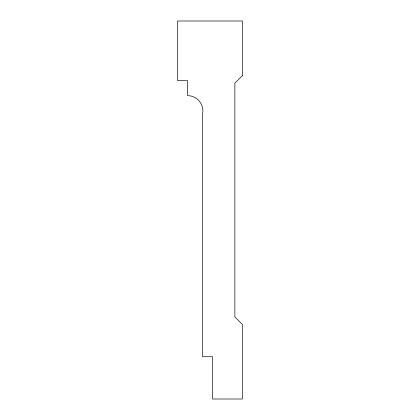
<?xml version="1.0" encoding="UTF-8"?>
<svg xmlns="http://www.w3.org/2000/svg" width="420" height="420" viewBox="0 0 420 420"><rect width="100%" height="100%" fill="white"/><g stroke="black" fill="none" stroke-linecap="round" stroke-linejoin="round"><path stroke-width="0.63" d="M242.329 75.71L234.869 83.17L234.869 316.932L242.329 324.392L242.329 399L212.489 399L212.489 356.722L202.54 356.722L202.54 114.256A15.414 15.414 0 0 0 187.619 95.608L187.619 80.682L177.671 80.682L177.671 21L242.329 21L242.329 75.71"/></g></svg>
